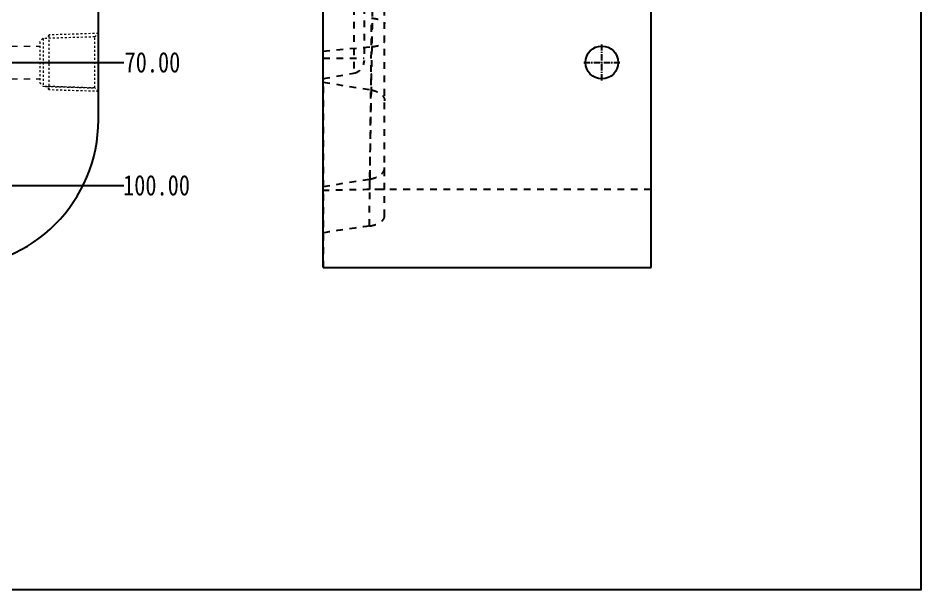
# Model space of a CAD drawing. Header units: millimetres. Extents: x 1188 to 10032, y -1727 to 798.
# Drawn here: x 3561.8 to 3782.1, y -924.8 to -785.3 of the extents above; entities that cross this region are included whole.
import ezdxf

# ---------------------------------------------------------------- set-up
doc = ezdxf.new("R2010")
doc.units = ezdxf.units.MM
doc.header["$LTSCALE"] = 16.335
doc.header["$PDMODE"] = 3
doc.header["$PDSIZE"] = 0.3125
doc.linetypes.add('CENTER', pattern=[0.6, 0.375, -0.075, 0.075, -0.075])
doc.linetypes.add('HIDDEN', pattern=[0.2, 0.1, -0.1])
doc.layers.get('0').update_dxf_attribs({"linetype": 'CONTINUOUS'})
doc.layers.get('Defpoints').update_dxf_attribs({"linetype": 'CONTINUOUS'})
doc.layers.add('cool', color=153, linetype='HIDDEN', lineweight=9)
doc.layers.add('DEFAULT_2', color=8, linetype='HIDDEN')
doc.layers.add('dim', color=3, linetype='CONTINUOUS')
doc.styles.get("Standard").update_dxf_attribs({"font": 'txt', "width": 0.8})
doc.dimstyles.new('11', dxfattribs={"dimtxt": 8, "dimasz": 8, "dimexe": 0, "dimexo": 0, "dimgap": 0, "dimtad": 0, "dimzin": 0, "dimdsep": 46, "dimtxsty": 'Standard', "dimcen": 0, "dimclrd": 4, "dimclre": 4, "dimclrt": 6, "dimazin": 0, "dimtfac": 1, "dimtofl": 0, "dimtmove": 0, "dimatfit": 3, "dimfxl": 0, "dimtolj": 1, "dimtzin": 0, "dimarcsym": 0})

# ---------------------------------------------------------------- blocks, each defined once
blk = doc.blocks.new('cool_jt_f12')
at = {"layer": 'cool', "ltscale": 0.3}
for p, q in [((0, 7.0785), (0.856, 6.2225)), ((0, 7.0785), (12, 6.7035)), ((12, 6.7035), (12.856, 5.8475)), ((12, 6.7035), (12, -6.7035)), ((0.856, 6.2225), (0.856, -6.2225)), ((13.5, 5.827375), (0.856, 6.2225)), ((0.856, 6.2225), (13.5, 5.827375)), ((14.327375, 5), (13.5, 5.827375)), ((13.5, -5.827375), (13.5, 5.827375)), ((14.327375, -5), (14.327375, 5)), ((0.856, -6.2225), (0, -7.0785)), ((0.856, -6.2225), (13.5, -5.827375)), ((12, -6.7035), (12.856, -5.8475)), ((13.5, -5.827375), (14.327375, -5)), ((0, -7.0785), (12, -6.7035))]:
    blk.add_line(p, q, dxfattribs=at)
blk = doc.blocks.new('2')
at = {"layer": 'cool', "ltscale": 0.932966}
for p, q in [((1569.04, -797.14), (1920.38, -797.14)), ((1569.04, -805.14), (1920.38, -805.14))]:
    blk.add_line(p, q, dxfattribs=at)
at = {"layer": 'cool', "color": 1, "linetype": 'CENTER', "ltscale": 0.621977}
blk.add_line((1554.71, -801.14), (1934.71, -801.14), dxfattribs=at)
at = {"layer": 'cool', "ltscale": 0.932966, "rotation": 180}
blk.add_blockref('cool_jt_f12', (1934.71, -801.14), dxfattribs=at)
blk = doc.blocks.new('*D186')
at = {"layer": 'Defpoints', "color": 0, "transparency": 16777216}
for p in [(3391.4, -726.14), (3504.84, -796.14), (3587.58, -796.14)]:
    blk.add_point(p, dxfattribs=at)
at = {"layer": 'dim', "color": 4, "lineweight": -2, "transparency": 16777216}
blk.add_line((3504.84, -796.14), (3587.58, -796.14), dxfattribs=at)
at = {"layer": 'dim', "color": 6, "transparency": 16777216, "insert": (3594.58, -796.14), "char_height": 5, "attachment_point": 5}
blk.add_mtext('\\A1;70.00', dxfattribs=at)
blk = doc.blocks.new('*D187')
at = {"layer": 'Defpoints', "color": 0, "transparency": 16777216}
for p in [(3391.4, -726.14), (3555.2, -826.14), (3587.58, -826.14)]:
    blk.add_point(p, dxfattribs=at)
at = {"layer": 'dim', "color": 4, "lineweight": -2, "transparency": 16777216}
blk.add_line((3555.2, -826.14), (3587.58, -826.14), dxfattribs=at)
at = {"layer": 'dim', "color": 6, "transparency": 16777216, "insert": (3595.58, -826.14), "char_height": 5, "attachment_point": 5}
blk.add_mtext('\\A1;100.00', dxfattribs=at)

msp = doc.modelspace()

# ---------------------------------------------------------------- linework, layer by layer
at = {"color": 7, "linetype": 'Continuous'}
for p, q in [((3636.236, -846.141), (3636.236, -606.141)), ((3716.236, -846.141), (3716.236, -606.141)), ((3581.399, -810.141), (3581.399, -642.141)), ((3636.236, -846.141), (3716.236, -846.141))]:
    msp.add_line(p, q, dxfattribs=at)
at = {"color": 1, "linetype": 'CENTER', "ltscale": 0.248791}
for p, q in [((3704.236, -800.541), (3704.236, -791.741)), ((3699.836, -796.141), (3708.636, -796.141))]:
    msp.add_line(p, q, dxfattribs=at)
msp.add_lwpolyline([(3148.615, -547.843), (3782.097, -547.843), (3782.097, -924.831), (3148.615, -924.831)], close=True)
msp.add_circle((3704.236, -796.141), 4)
at = {"color": 7, "linetype": 'Continuous'}
msp.add_arc((3545.399, -810.141), 36, 270, 0, dxfattribs=at)
at = {"layer": 'DEFAULT_2', "color": 8, "linetype": 'HIDDEN'}
for p, q in [((3651.236, -833.661), (3651.236, -772.903)), ((3643.757, -776.406), (3643.757, -798.753)), ((3646.236, -779.36), (3646.236, -795.799)), ((3636.236, -793.371), (3648.094, -792.298)), ((3636.236, -795.079), (3646.236, -795.079)), ((3636.236, -800.079), (3643.757, -798.753)), ((3636.236, -800.945), (3647.925, -802.854)), ((3636.346, -846.141), (3636.346, -800.06)), ((3636.236, -818.237), (3636.346, -818.237)), ((3636.236, -821.387), (3636.346, -821.387)), ((3636.346, -823.09), (3636.236, -823.09)), ((3636.236, -826.416), (3647.669, -824.58)), ((3716.236, -827.111), (3650.509, -827.111))]:
    msp.add_line(p, q, dxfattribs=at)
for centre, radius, start, end in [((-15864.247, -604.723), 19513.154, 359.3544283, 359.4697083), ((3643.236, -795.799), 3, 280, 0), ((3655.218, -1422.219), 595.104, 90.740396, 91.827856), ((3784.168, -1799.551), 973.145, 98.071558, 98.743689)]:
    msp.add_arc(centre, radius, start, end, dxfattribs=at)
msp.add_open_spline([(3648.228, -783.293), (3648.187, -786.295), (3648.135, -789.296), (3648.094, -792.298)], degree=3, dxfattribs=at)
for points, knots in [([(3648.072, -785.321), (3648.497, -785.364), (3649.273, -785.484), (3650.165, -785.745), (3650.717, -786.026), (3651.061, -786.272), (3651.236, -786.544), (3651.236, -786.713)], [0, 0, 0, 0, 0.3533535, 0.6468302, 0.7641846, 0.8606328, 1, 1, 1, 1]), ([(3648.094, -792.298), (3648.077, -793.203), (3648.019, -796.722), (3647.978, -800.241), (3647.925, -802.854)], [0, 0, 0, 0, 0.2572824, 1, 1, 1, 1]), ([(3648.094, -792.298), (3648.516, -792.265), (3649.286, -792.162), (3650.175, -791.908), (3650.721, -791.63), (3651.006, -791.415), (3651.19, -791.177), (3651.236, -790.998), (3651.236, -790.915)], [0, 0, 0, 0, 0.3493884, 0.6397132, 0.7563499, 0.8530399, 0.9320499, 1, 1, 1, 1]), ([(3647.925, -802.854), (3647.869, -806.782), (3647.715, -814.886), (3647.584, -822.989), (3647.528, -827.165)], [0, 0, 0, 0, 0.4847536, 1, 1, 1, 1]), ([(3647.925, -802.854), (3648.378, -802.932), (3649.222, -803.163), (3650.298, -803.754), (3651.041, -804.534), (3651.236, -805.184), (3651.236, -805.483)], [0, 0, 0, 0, 0.3037769, 0.5737765, 0.802482, 1, 1, 1, 1]), ([(3647.669, -824.58), (3648.156, -824.506), (3649.065, -824.275), (3650.226, -823.657), (3651.029, -822.819), (3651.236, -822.117), (3651.236, -821.793)], [0, 0, 0, 0, 0.3031343, 0.5720943, 0.8005523, 1, 1, 1, 1]), ([(3647.529, -836.046), (3647.534, -834.099), (3647.571, -830.276), (3647.644, -826.454), (3647.669, -824.58)], [0, 0, 0, 0, 0.5095513, 1, 1, 1, 1]), ([(3650.509, -827.111), (3650.094, -827.111), (3649.1, -827.137), (3648.107, -827.157), (3647.528, -827.165)], [0, 0, 0, 0, 0.4177901, 1, 1, 1, 1]), ([(3651.236, -827.181), (3651.236, -827.162), (3651.151, -827.137), (3651.03, -827.124), (3650.791, -827.112), (3650.614, -827.111), (3650.509, -827.111)], [0, 0, 0, 0, 0.0759163, 0.2653349, 0.5740872, 1, 1, 1, 1]), ([(3647.529, -836.046), (3648.033, -835.975), (3648.963, -835.762), (3650.007, -835.288), (3650.639, -834.809), (3651.058, -834.356), (3651.236, -833.928), (3651.236, -833.661)], [0, 0, 0, 0, 0.3250433, 0.6059246, 0.7251825, 0.8294017, 1, 1, 1, 1])]:
    msp.add_open_spline(points, degree=3, knots=knots, dxfattribs=at)

# ---------------------------------------------------------------- block references
msp.add_blockref('2', (1646.689, 5))

# ---------------------------------------------------------------- dimensions: what is measured, and where the dimension line sits
at = {"layer": 'dim'}
for feature_location, offset, picture, middle in [((3504.844, -796.141), (82.739, 0), '*D186', (3594.583, -796.141)), ((3555.199, -826.141), (32.383, 0), '*D187', (3595.583, -826.141))]:
    dim = msp.add_ordinate_dim(feature_location=feature_location, offset=offset, dtype=0, origin=(3391.399, -726.141), dimstyle='11', override={"dimtxt": 5, "dimasz": 2}, dxfattribs=at)
    dim.commit()
    dim.dimension.update_dxf_attribs({"geometry": picture, "text_midpoint": middle})

doc.saveas('drawing.dxf')
